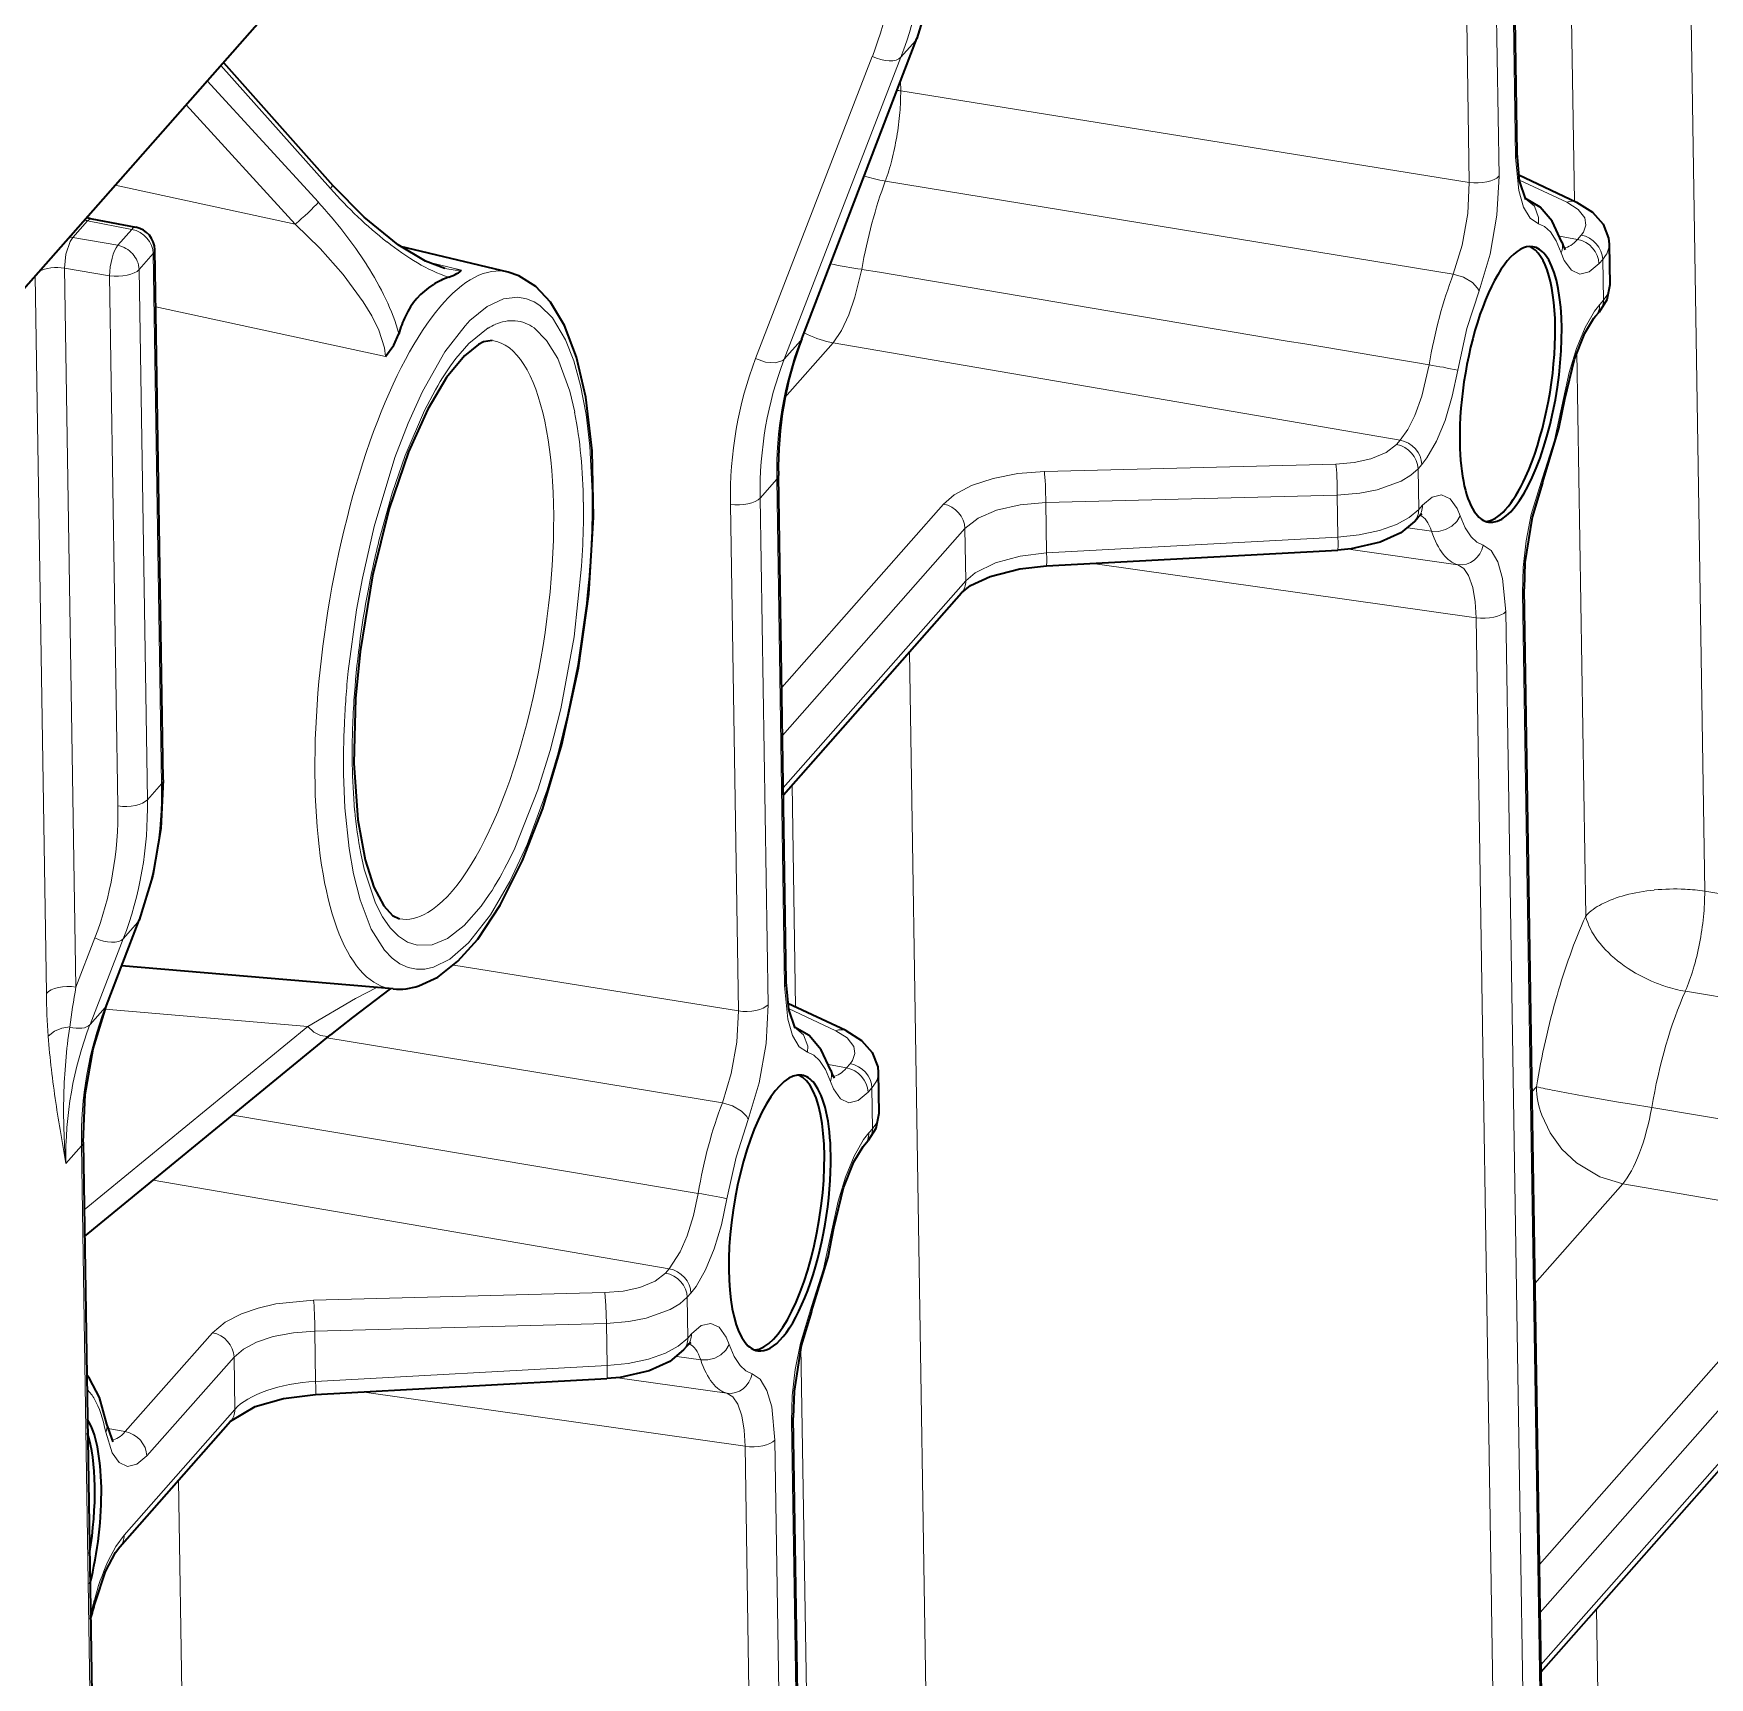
# Model space of a CAD drawing. Extents: x -1051 to 2563, y -231 to 775.
# Drawn here: x -150.01 to -113.97, y 435.38 to 470.73 of the extents above; entities that cross this region are included whole.
import ezdxf

# ---------------------------------------------------------------- set-up
doc = ezdxf.new("R2010")
doc.units = 0

msp = doc.modelspace()

# ---------------------------------------------------------------- linework, layer by layer
at = {"color": 7, "lineweight": 35}
for p, q in [((-96.494, 526.146), (-151.471, 463.824)), ((-117.536, 431.61), (-117.962, 458.791)), ((-133.252, 413.794), (-133.678, 440.976))]:
    msp.add_line(p, q, dxfattribs=at)
at = {"color": 7, "lineweight": 13, "ltscale": 0.27239}
for p, q in [((-118.144, 468.069), (-118.314, 478.964)), ((-119.14, 467.531), (-119.311, 478.425)), ((-118.5, 467.665), (-118.671, 478.559)), ((-133.86, 450.254), (-134.031, 461.148)), ((-134.856, 449.715), (-135.027, 460.609)), ((-134.216, 449.849), (-134.387, 460.743))]:
    msp.add_line(p, q, dxfattribs=at)
at = {"color": 7, "lineweight": 35, "ltscale": 0.272387}
for p, q in [((-118.109, 468.152), (-118.28, 479.046)), ((-133.825, 450.336), (-133.996, 461.23))]:
    msp.add_line(p, q, dxfattribs=at)
at = {"color": 7, "lineweight": 13}
for p, q in [((-114.455, 476.394), (-114.077, 452.292)), ((-117.57, 431.528), (-117.997, 458.709)), ((-118.567, 430.989), (-118.994, 458.171)), ((-118.354, 458.305), (-117.927, 431.123)), ((-131.176, 457.438), (-130.792, 432.957)), ((-133.286, 413.712), (-133.713, 440.893)), ((-134.07, 440.489), (-133.643, 413.307)), ((-134.283, 413.173), (-134.71, 440.355)), ((-146.508, 415.141), (-146.892, 439.622))]:
    msp.add_line(p, q, dxfattribs=at)
at = {"color": 7, "lineweight": 13, "ltscale": 0.126977}
msp.add_line((-116.878, 467.131), (-116.957, 472.209), dxfattribs=at)
at = {"color": 7, "lineweight": 13, "ltscale": 0.172824}
msp.add_line((-133.521, 464.124), (-131.047, 470.579), dxfattribs=at)
at = {"color": 7, "lineweight": 35, "ltscale": 0.172824}
msp.add_line((-133.494, 464.169), (-131.02, 470.624), dxfattribs=at)
at = {"color": 7, "lineweight": 13, "ltscale": 0.011831}
msp.add_line((-131.36, 470.224), (-131.047, 470.579), dxfattribs=at)
at = {"color": 7, "lineweight": 13, "ltscale": 0.088568}
msp.add_line((-145.982, 470.047), (-143.627, 467.401), dxfattribs=at)
at = {"color": 7, "lineweight": 35, "ltscale": 0.088373}
msp.add_line((-145.928, 470.109), (-143.577, 467.468), dxfattribs=at)
at = {"color": 7, "lineweight": 13, "ltscale": 0.174087}
for p, q in [((-134.484, 463.744), (-131.975, 470.239)), ((-133.87, 463.729), (-131.36, 470.224))]:
    msp.add_line(p, q, dxfattribs=at)
at = {"color": 7, "lineweight": 13, "ltscale": 0.088431}
msp.add_line((-143.887, 467.106), (-146.274, 469.716), dxfattribs=at)
at = {"color": 7, "lineweight": 13, "ltscale": 0.00539}
msp.add_line((-131.369, 469.714), (-131.365, 469.499), dxfattribs=at)
at = {"color": 7, "lineweight": 13, "ltscale": 0.086898}
msp.add_line((-144.385, 466.633), (-146.732, 469.197), dxfattribs=at)
at = {"color": 7, "lineweight": 13, "ltscale": 0.309555}
msp.add_line((-131.365, 469.499), (-119.14, 467.531), dxfattribs=at)
at = {"color": 7, "lineweight": 13, "ltscale": 0.099001}
msp.add_line((-148.256, 467.469), (-144.385, 466.633), dxfattribs=at)
at = {"color": 7, "lineweight": 13, "ltscale": 0.309371}
msp.add_line((-131.695, 467.559), (-119.483, 465.557), dxfattribs=at)
at = {"color": 7, "lineweight": 35, "ltscale": 0.034414}
for p, q in [((-118.077, 467.695), (-116.832, 467.109)), ((-132.548, 449.293), (-133.793, 449.879))]:
    msp.add_line(p, q, dxfattribs=at)
at = {"color": 7, "lineweight": 13, "ltscale": 0.028086}
for p, q in [((-118.06, 467.582), (-117.044, 467.104)), ((-133.776, 449.767), (-132.76, 449.288))]:
    msp.add_line(p, q, dxfattribs=at)
at = {"color": 7, "lineweight": 13, "ltscale": 0.012066}
msp.add_line((-148.847, 466.707), (-149.166, 466.345), dxfattribs=at)
at = {"color": 7, "lineweight": 13, "ltscale": 0.024167}
msp.add_line((-148.847, 466.707), (-147.898, 466.522), dxfattribs=at)
at = {"color": 7, "lineweight": 35, "ltscale": 0.024169}
msp.add_line((-148.757, 466.751), (-147.808, 466.566), dxfattribs=at)
at = {"color": 7, "lineweight": 13, "ltscale": 0.024486}
for p, q in [((-149.166, 466.345), (-148.201, 466.179)), ((-149.342, 465.689), (-148.376, 465.523))]:
    msp.add_line(p, q, dxfattribs=at)
at = {"color": 7, "lineweight": 13, "ltscale": 0.011448}
for p, q in [((-147.898, 466.522), (-148.201, 466.179)), ((-147.438, 466.001), (-147.741, 465.657)), ((-147.259, 454.6), (-147.562, 454.257))]:
    msp.add_line(p, q, dxfattribs=at)
at = {"color": 7, "lineweight": 13, "ltscale": 0.009774}
for p, q in [((-116.814, 466.307), (-117.199, 466.377)), ((-132.531, 448.491), (-132.915, 448.561))]:
    msp.add_line(p, q, dxfattribs=at)
at = {"color": 7, "lineweight": 13, "ltscale": 0.003034}
for p, q in [((-116.814, 466.307), (-116.734, 466.398)), ((-116.27, 465.876), (-116.35, 465.785)), ((-116.336, 464.908), (-116.256, 464.999)), ((-120.705, 461.897), (-120.625, 461.988)), ((-120.161, 461.465), (-120.241, 461.374)), ((-120.227, 460.498), (-120.147, 460.589)), ((-132.531, 448.491), (-132.45, 448.582)), ((-131.986, 448.06), (-132.066, 447.969)), ((-132.053, 447.093), (-131.972, 447.184)), ((-136.421, 444.081), (-136.341, 444.172)), ((-135.877, 443.65), (-135.957, 443.559)), ((-135.943, 442.682), (-135.863, 442.773))]:
    msp.add_line(p, q, dxfattribs=at)
at = {"color": 7, "lineweight": 13, "ltscale": 0.285037}
for p, q in [((-147.259, 454.6), (-147.438, 466.001)), ((-147.562, 454.257), (-147.741, 465.657))]:
    msp.add_line(p, q, dxfattribs=at)
at = {"color": 7, "lineweight": 35, "ltscale": 0.285038}
msp.add_line((-147.224, 454.683), (-147.403, 466.083), dxfattribs=at)
at = {"color": 7, "lineweight": 35, "ltscale": 0.059384}
msp.add_line((-139.807, 465.604), (-142.118, 466.153), dxfattribs=at)
at = {"color": 7, "lineweight": 35, "ltscale": 0.022004}
for p, q in [((-116.132, 466.207), (-116.118, 465.327)), ((-131.848, 448.392), (-131.834, 447.511))]:
    msp.add_line(p, q, dxfattribs=at)
at = {"color": 7, "lineweight": 13, "ltscale": 0.386536}
msp.add_line((-149.342, 465.689), (-149.099, 450.229), dxfattribs=at)
at = {"color": 7, "lineweight": 13, "ltscale": 0.01912}
msp.add_line((-141.55, 465.821), (-140.806, 465.646), dxfattribs=at)
at = {"color": 7, "lineweight": 13, "ltscale": 0.021914}
for p, q in [((-116.27, 465.876), (-116.256, 464.999)), ((-120.227, 460.498), (-120.241, 461.374)), ((-131.986, 448.06), (-131.972, 447.184)), ((-135.943, 442.682), (-135.957, 443.559))]:
    msp.add_line(p, q, dxfattribs=at)
at = {"color": 7, "lineweight": 13, "ltscale": 0.385634}
msp.add_line((-149.735, 450.095), (-149.977, 465.518), dxfattribs=at)
at = {"color": 7, "lineweight": 13, "ltscale": 0.285038}
msp.add_line((-148.376, 465.523), (-148.198, 454.123), dxfattribs=at)
at = {"color": 7, "lineweight": 13, "ltscale": 0.126397}
msp.add_line((-142.442, 463.791), (-147.384, 464.857), dxfattribs=at)
at = {"color": 7, "lineweight": 35, "ltscale": 0.00303}
for p, q in [((-116.427, 464.652), (-116.347, 464.743)), ((-132.143, 446.837), (-132.063, 446.927))]:
    msp.add_line(p, q, dxfattribs=at)
at = {"color": 7, "lineweight": 13, "ltscale": 0.002134}
msp.add_line((-133.444, 464.3), (-133.368, 464.262), dxfattribs=at)
at = {"color": 7, "lineweight": 13, "ltscale": 0.013178}
msp.add_line((-133.521, 464.124), (-133.87, 463.729), dxfattribs=at)
at = {"color": 7, "lineweight": 13, "ltscale": 0.039199}
msp.add_line((-132.816, 464.083), (-133.853, 462.907), dxfattribs=at)
at = {"color": 7, "lineweight": 13, "ltscale": 0.309236}
msp.add_line((-132.816, 464.083), (-120.625, 461.988), dxfattribs=at)
at = {"color": 7, "lineweight": 13, "ltscale": 0.303079}
msp.add_line((-116.637, 451.756), (-116.827, 463.878), dxfattribs=at)
at = {"color": 7, "lineweight": 13, "ltscale": 0.156737}
for p, q in [((-122.008, 461.476), (-128.276, 461.314)), ((-128.246, 460.648), (-121.978, 460.809)), ((-137.724, 443.66), (-143.992, 443.499)), ((-143.962, 442.832), (-137.694, 442.993))]:
    msp.add_line(p, q, dxfattribs=at)
at = {"color": 7, "lineweight": 13, "ltscale": 0.013484}
msp.add_line((-134.031, 461.148), (-134.387, 460.743), dxfattribs=at)
at = {"color": 7, "lineweight": 13, "ltscale": 0.131393}
msp.add_line((-130.448, 460.613), (-133.924, 456.672), dxfattribs=at)
at = {"color": 7, "lineweight": 13, "ltscale": 0.027053}
for p, q in [((-128.246, 460.648), (-128.229, 459.566)), ((-143.945, 441.75), (-143.962, 442.832))]:
    msp.add_line(p, q, dxfattribs=at)
at = {"color": 7, "lineweight": 13, "ltscale": 0.022593}
for p, q in [((-121.978, 460.809), (-121.964, 459.906)), ((-137.694, 442.993), (-137.68, 442.09))]:
    msp.add_line(p, q, dxfattribs=at)
at = {"color": 7, "lineweight": 35, "ltscale": 0.003034}
for p, q in [((-120.318, 460.242), (-120.237, 460.333)), ((-136.034, 442.426), (-135.953, 442.517))]:
    msp.add_line(p, q, dxfattribs=at)
at = {"color": 7, "lineweight": 13, "ltscale": 0.148328}
for p, q in [((-133.908, 455.642), (-129.983, 460.091)), ((-133.891, 454.515), (-129.966, 458.964))]:
    msp.add_line(p, q, dxfattribs=at)
at = {"color": 7, "lineweight": 13, "ltscale": 0.028184}
msp.add_line((-129.966, 458.964), (-129.983, 460.091), dxfattribs=at)
at = {"color": 7, "lineweight": 13, "ltscale": 0.156846}
for p, q in [((-128.229, 459.566), (-121.964, 459.906)), ((-137.68, 442.09), (-143.945, 441.75))]:
    msp.add_line(p, q, dxfattribs=at)
at = {"color": 7, "lineweight": 13, "ltscale": 0.013017}
msp.add_line((-120.464, 460.102), (-119.949, 460.03), dxfattribs=at)
at = {"color": 7, "lineweight": 35, "ltscale": 0.156846}
for p, q in [((-128.233, 459.286), (-121.968, 459.626)), ((-143.949, 441.47), (-137.684, 441.81))]:
    msp.add_line(p, q, dxfattribs=at)
at = {"color": 7, "lineweight": 13, "ltscale": 0.059381}
for p, q in [((-121.737, 459.645), (-119.385, 459.312)), ((-137.453, 441.829), (-135.101, 441.496))]:
    msp.add_line(p, q, dxfattribs=at)
at = {"color": 7, "lineweight": 13, "ltscale": 0.208083}
msp.add_line((-118.994, 458.171), (-127.234, 459.339), dxfattribs=at)
at = {"color": 7, "lineweight": 13, "ltscale": 0.004375}
msp.add_line((-138.104, 458.654), (-138.123, 458.48), dxfattribs=at)
at = {"color": 7, "lineweight": 35, "ltscale": 0.144824}
msp.add_line((-133.888, 454.364), (-130.056, 458.708), dxfattribs=at)
at = {"color": 7, "lineweight": 13, "ltscale": 0.119468}
msp.add_line((-133.624, 449.8), (-133.699, 454.578), dxfattribs=at)
at = {"color": 7, "lineweight": 13, "ltscale": 0.357121}
msp.add_line((-114.077, 452.292), (-99.977, 449.999), dxfattribs=at)
at = {"color": 7, "lineweight": 13, "ltscale": 0.049106}
msp.add_line((-147.768, 451.624), (-148.471, 449.79), dxfattribs=at)
at = {"color": 7, "lineweight": 35, "ltscale": 0.049107}
msp.add_line((-148.444, 449.834), (-147.741, 451.668), dxfattribs=at)
at = {"color": 7, "lineweight": 13, "ltscale": 0.011793}
msp.add_line((-148.08, 451.27), (-147.768, 451.624), dxfattribs=at)
at = {"color": 7, "lineweight": 13, "ltscale": 0.028294}
msp.add_line((-149.099, 450.229), (-148.691, 451.285), dxfattribs=at)
at = {"color": 7, "lineweight": 13, "ltscale": 0.049555}
msp.add_line((-148.08, 451.27), (-148.796, 449.422), dxfattribs=at)
at = {"color": 7, "lineweight": 35, "ltscale": 0.146553}
msp.add_line((-142.277, 450.188), (-148.118, 450.685), dxfattribs=at)
at = {"color": 7, "lineweight": 13, "ltscale": 0.15497}
msp.add_line((-140.976, 450.7), (-134.856, 449.715), dxfattribs=at)
at = {"color": 7, "lineweight": 13, "ltscale": 0.356819}
msp.add_line((-100.414, 447.804), (-114.494, 450.138), dxfattribs=at)
at = {"color": 7, "lineweight": 13, "ltscale": 0.012272}
msp.add_line((-148.471, 449.79), (-148.796, 449.422), dxfattribs=at)
at = {"color": 7, "lineweight": 13, "ltscale": 0.109382}
msp.add_line((-144.115, 449.379), (-148.474, 449.756), dxfattribs=at)
at = {"color": 7, "lineweight": 13, "ltscale": 0.155381}
msp.add_line((-148.923, 445.441), (-144.115, 449.379), dxfattribs=at)
at = {"color": 7, "lineweight": 35, "ltscale": 0.17097}
msp.add_line((-148.914, 444.867), (-143.623, 449.2), dxfattribs=at)
at = {"color": 7, "lineweight": 13, "ltscale": 0.215424}
msp.add_line((-143.703, 449.136), (-135.199, 447.741), dxfattribs=at)
at = {"color": 7, "lineweight": 13, "ltscale": 0.003616}
msp.add_line((-117.793, 447.978), (-117.697, 448.087), dxfattribs=at)
at = {"color": 7, "lineweight": 13, "ltscale": 0.018649}
msp.add_line((-116.707, 447.893), (-115.972, 447.764), dxfattribs=at)
at = {"color": 7, "lineweight": 13, "ltscale": 0.008098}
msp.add_line((-115.972, 447.764), (-115.652, 447.71), dxfattribs=at)
at = {"color": 7, "lineweight": 13, "ltscale": 0.011041}
msp.add_line((-115.652, 447.71), (-115.217, 447.639), dxfattribs=at)
at = {"color": 7, "lineweight": 13, "ltscale": 0.356687}
msp.add_line((-115.217, 447.639), (-101.146, 445.275), dxfattribs=at)
at = {"color": 7, "lineweight": 13, "ltscale": 0.253664}
msp.add_line((-145.727, 447.477), (-135.721, 445.793), dxfattribs=at)
at = {"color": 7, "lineweight": 13, "ltscale": 0.01646}
msp.add_line((-149.315, 446.434), (-149.426, 447.083), dxfattribs=at)
at = {"color": 7, "lineweight": 35, "ltscale": 0.387281}
msp.add_line((-148.946, 446.896), (-148.703, 431.406), dxfattribs=at)
at = {"color": 7, "lineweight": 13, "ltscale": 0.012654}
msp.add_line((-148.98, 446.813), (-149.315, 446.434), dxfattribs=at)
at = {"color": 7, "lineweight": 13, "ltscale": 0.387278}
msp.add_line((-148.738, 431.324), (-148.98, 446.813), dxfattribs=at)
at = {"color": 7, "lineweight": 13, "ltscale": 0.281416}
msp.add_line((-147.435, 446.079), (-136.341, 444.172), dxfattribs=at)
at = {"color": 7, "lineweight": 13, "ltscale": 0.071355}
msp.add_line((-115.84, 445.998), (-117.728, 443.858), dxfattribs=at)
at = {"color": 7, "lineweight": 13, "ltscale": 0.337886}
msp.add_line((-115.84, 445.998), (-102.519, 443.711), dxfattribs=at)
at = {"color": 7, "lineweight": 13, "ltscale": 0.070898}
msp.add_line((-148.04, 440.671), (-146.164, 442.798), dxfattribs=at)
at = {"color": 7, "lineweight": 13, "ltscale": 0.165924}
msp.add_line((-117.633, 437.811), (-113.243, 442.789), dxfattribs=at)
at = {"color": 7, "lineweight": 13, "ltscale": 0.070897}
msp.add_line((-145.699, 442.275), (-147.576, 440.149), dxfattribs=at)
at = {"color": 7, "lineweight": 13, "ltscale": 0.028183}
msp.add_line((-145.682, 441.148), (-145.699, 442.275), dxfattribs=at)
at = {"color": 7, "lineweight": 13, "ltscale": 0.013015}
msp.add_line((-135.665, 442.214), (-136.18, 442.286), dxfattribs=at)
at = {"color": 7, "lineweight": 13, "ltscale": 0.251926}
msp.add_line((-133.352, 432.422), (-133.51, 442.497), dxfattribs=at)
at = {"color": 7, "lineweight": 13, "ltscale": 0.182858}
for p, q in [((-117.617, 436.781), (-112.778, 442.267)), ((-117.599, 435.654), (-112.761, 441.139))]:
    msp.add_line(p, q, dxfattribs=at)
at = {"color": 7, "lineweight": 13, "ltscale": 0.208075}
msp.add_line((-134.71, 440.355), (-142.95, 441.524), dxfattribs=at)
at = {"color": 7, "lineweight": 13, "ltscale": 0.090047}
msp.add_line((-148.065, 438.447), (-145.682, 441.148), dxfattribs=at)
at = {"color": 7, "lineweight": 35, "ltscale": 0.009991}
msp.add_line((-148.301, 440.453), (-148.433, 440.83), dxfattribs=at)
at = {"color": 7, "lineweight": 13, "ltscale": 0.009505}
msp.add_line((-148.04, 440.671), (-148.414, 440.739), dxfattribs=at)
at = {"color": 7, "lineweight": 35, "ltscale": 0.090044}
msp.add_line((-148.155, 438.191), (-145.772, 440.892), dxfattribs=at)
at = {"color": 7, "lineweight": 35, "ltscale": 0.179355}
msp.add_line((-117.597, 435.503), (-112.851, 440.883), dxfattribs=at)
at = {"color": 7, "lineweight": 13, "ltscale": 0.160086}
msp.add_line((-116.302, 430.454), (-116.403, 436.857), dxfattribs=at)
at = {"color": 7, "lineweight": 35}
for points in [[(-130.503, 473.638), (-130.55, 472.597), (-130.723, 471.587), (-131.02, 470.624)], [(-117.92, 467.165), (-118.057, 467.566), (-118.109, 468.152)], [(-141.168, 465.682), (-141.581, 465.835), (-142.173, 466.191), (-142.905, 466.785), (-143.577, 467.468)], [(-117.152, 466.249), (-117.358, 466.696), (-117.617, 467.001), (-117.933, 467.183)], [(-116.832, 467.109), (-116.49, 466.895), (-116.262, 466.637), (-116.144, 466.333), (-116.132, 466.207)], [(-138.072, 458.678), (-137.968, 460.336), (-138.001, 461.76), (-138.138, 462.914), (-138.338, 463.775), (-138.597, 464.458), (-138.892, 464.954), (-139.208, 465.295), (-139.575, 465.526), (-139.807, 465.604)], [(-116.118, 465.327), (-116.181, 465.005), (-116.347, 464.743)], [(-117.084, 462.871), (-116.876, 463.732), (-116.656, 464.288), (-116.458, 464.615), (-116.427, 464.652)], [(-142.442, 463.791), (-142.262, 464.034), (-142.156, 464.277)], [(-140.446, 464.045), (-140.747, 463.803), (-141.128, 463.337), (-141.532, 462.658), (-141.945, 461.741), (-142.364, 460.518), (-142.725, 459.072), (-142.991, 457.446), (-143.087, 456.435)], [(-140.147, 464.13), (-140.336, 464.1), (-140.446, 464.045)], [(-117.567, 461.072), (-117.212, 462.241), (-117.084, 462.871)], [(-117.567, 461.072), (-117.789, 460.335), (-117.942, 459.36), (-117.962, 458.791)], [(-120.318, 460.242), (-120.612, 459.998), (-121.057, 459.793), (-121.679, 459.652), (-121.968, 459.626)], [(-130.056, 458.708), (-129.861, 458.865), (-129.443, 459.06), (-128.801, 459.223), (-128.233, 459.286)], [(-141.727, 450.253), (-141.321, 450.443), (-140.885, 450.784), (-140.459, 451.263), (-139.978, 451.994), (-139.499, 452.95), (-139.063, 454.068), (-138.652, 455.442), (-138.294, 457.094), (-138.072, 458.678)], [(-143.087, 456.435), (-143.122, 455.041), (-143.038, 453.828), (-142.881, 452.965), (-142.692, 452.38), (-142.481, 451.979), (-142.291, 451.768), (-142.14, 451.695)], [(-147.224, 454.683), (-147.271, 453.642), (-147.444, 452.632), (-147.741, 451.668)], [(-142.341, 450.194), (-143.155, 449.578), (-143.623, 449.2)], [(-133.636, 449.349), (-133.773, 449.75), (-133.825, 450.336)], [(-148.946, 446.896), (-148.9, 447.918), (-148.732, 448.902), (-148.444, 449.834)], [(-132.868, 448.434), (-133.074, 448.881), (-133.333, 449.186), (-133.649, 449.367)], [(-132.548, 449.293), (-132.206, 449.08), (-131.978, 448.822), (-131.86, 448.517), (-131.848, 448.392)], [(-131.834, 447.511), (-131.897, 447.189), (-132.063, 446.927)], [(-132.8, 445.056), (-132.592, 445.916), (-132.372, 446.472), (-132.174, 446.799), (-132.143, 446.837)], [(-133.283, 443.256), (-132.928, 444.425), (-132.8, 445.056)], [(-133.283, 443.256), (-133.505, 442.519), (-133.658, 441.544), (-133.678, 440.976)], [(-136.034, 442.426), (-136.328, 442.182), (-136.773, 441.977), (-137.395, 441.836), (-137.684, 441.81)], [(-148.433, 440.83), (-148.594, 441.404), (-148.808, 441.813), (-148.867, 441.89)], [(-145.772, 440.892), (-145.246, 441.212), (-144.637, 441.385), (-143.949, 441.47)], [(-148.686, 436.992), (-148.46, 437.662), (-148.246, 438.07), (-148.155, 438.191)]]:
    msp.add_lwpolyline(points, dxfattribs=at)
at = {"color": 7, "lineweight": 13}
for points in [[(-117.654, 466.643), (-117.829, 466.759), (-117.972, 467), (-118.075, 467.355), (-118.144, 468.069)], [(-119.14, 467.531), (-119.174, 466.864), (-119.292, 466.185), (-119.483, 465.557)], [(-118.929, 465.197), (-118.69, 465.988), (-118.544, 466.83), (-118.5, 467.665)], [(-117.931, 467.18), (-117.736, 467.021), (-117.648, 466.775), (-117.654, 466.643)], [(-117.044, 467.104), (-116.8, 466.952), (-116.657, 466.767), (-116.632, 466.615), (-116.684, 466.465), (-116.734, 466.398)], [(-149.342, 465.689), (-149.316, 465.99), (-149.225, 466.26), (-149.166, 466.345)], [(-144.385, 466.633), (-143.848, 466.109), (-143.355, 465.551), (-142.921, 464.961), (-142.739, 464.66), (-142.587, 464.355), (-142.463, 463.973), (-142.442, 463.791)], [(-117.161, 466.015), (-117.268, 466.272), (-117.396, 466.466), (-117.519, 466.58), (-117.654, 466.643)], [(-116.35, 465.785), (-116.561, 465.607), (-116.763, 465.559), (-116.944, 465.643), (-117.096, 465.855), (-117.161, 466.015)], [(-132.816, 464.083), (-132.638, 464.347), (-132.481, 464.683), (-132.349, 465.061), (-132.203, 465.663)], [(-119.483, 465.557), (-119.265, 465.491), (-119.072, 465.377), (-118.961, 465.26), (-118.929, 465.197)], [(-143.242, 457.02), (-143.065, 458.338), (-142.94, 459.024), (-142.688, 460.136), (-142.241, 461.618), (-141.958, 462.358), (-141.649, 463.039), (-141.165, 463.887), (-140.733, 464.448), (-140.627, 464.559), (-140.258, 464.862), (-139.909, 465.027)], [(-139.909, 465.027), (-139.594, 465.064), (-139.408, 465.03), (-139.249, 464.964), (-139.126, 464.886), (-138.854, 464.616), (-138.572, 464.145), (-138.394, 463.692), (-138.249, 463.168), (-138.13, 462.538), (-138.051, 461.859), (-138.001, 460.866)], [(-118.929, 465.197), (-119.19, 464.387), (-119.386, 463.492)], [(-117.111, 462.882), (-116.992, 463.442), (-116.836, 463.96), (-116.651, 464.41), (-116.447, 464.766), (-116.336, 464.908)], [(-140.928, 463.746), (-140.65, 464.067), (-140.235, 464.401)], [(-139.249, 464.402), (-138.978, 464.135), (-138.74, 463.744), (-138.481, 463.04), (-138.375, 462.59)], [(-134.484, 463.744), (-134.27, 463.668), (-134.055, 463.652), (-133.9, 463.703), (-133.87, 463.729)], [(-120.625, 461.988), (-120.461, 462.218), (-120.313, 462.517), (-120.162, 462.935), (-120.005, 463.609)], [(-119.386, 463.492), (-119.505, 462.932), (-119.661, 462.413), (-119.846, 461.964), (-120.05, 461.608), (-120.161, 461.465)], [(-142.546, 459.977), (-142.298, 460.849), (-142.018, 461.661), (-141.603, 462.628), (-141.369, 463.074)], [(-117.568, 461.177), (-117.307, 461.987), (-117.111, 462.882)], [(-120.705, 461.897), (-120.93, 461.724), (-121.259, 461.589), (-121.616, 461.51), (-122.008, 461.476)], [(-128.276, 461.314), (-128.846, 461.27), (-129.377, 461.167), (-129.841, 461.013), (-130.213, 460.816), (-130.448, 460.613)], [(-120.241, 461.374), (-120.397, 461.235), (-120.607, 461.109), (-121.12, 460.924), (-121.493, 460.851), (-121.978, 460.809)], [(-117.997, 458.709), (-117.98, 459.253), (-117.916, 459.823), (-117.807, 460.389), (-117.568, 461.177)], [(-129.983, 460.091), (-129.697, 460.314), (-129.308, 460.481), (-128.796, 460.6), (-128.246, 460.648)], [(-120.147, 460.589), (-119.936, 460.767), (-119.734, 460.815), (-119.553, 460.731), (-119.401, 460.518), (-119.337, 460.359)], [(-121.964, 459.906), (-121.506, 459.952), (-121.069, 460.047), (-120.707, 460.175), (-120.43, 460.324), (-120.227, 460.498)], [(-119.337, 460.359), (-119.407, 460.238), (-119.513, 460.139), (-119.649, 460.066), (-119.798, 460.028), (-119.949, 460.03)], [(-119.337, 460.359), (-119.229, 460.102), (-119.101, 459.908), (-118.978, 459.794), (-118.843, 459.731)], [(-128.229, 459.566), (-128.798, 459.496), (-129.326, 459.353), (-129.763, 459.138), (-129.966, 458.964)], [(-118.843, 459.731), (-118.668, 459.615), (-118.526, 459.373), (-118.422, 459.018), (-118.354, 458.305)], [(-138.226, 459.281), (-138.388, 457.762), (-138.676, 456.214), (-138.903, 455.317), (-139.165, 454.469), (-139.664, 453.213), (-139.782, 452.968)], [(-118.994, 458.171), (-119.013, 458.514), (-119.066, 458.824), (-119.153, 459.077), (-119.258, 459.233), (-119.385, 459.312)], [(-138.123, 458.48), (-138.31, 457.167), (-138.528, 456.08), (-138.73, 455.267), (-138.965, 454.474), (-139.396, 453.298), (-139.767, 452.497), (-140.183, 451.784), (-140.657, 451.18), (-141.063, 450.83), (-141.414, 450.655)], [(-141.414, 450.655), (-141.596, 450.615), (-141.778, 450.612), (-141.958, 450.65), (-142.133, 450.73), (-142.301, 450.853), (-142.461, 451.02), (-142.749, 451.477), (-142.99, 452.102), (-143.132, 452.665), (-143.227, 453.209), (-143.316, 454.084), (-143.345, 454.809)], [(-141.112, 451.273), (-141.442, 451.138), (-141.764, 451.129), (-141.967, 451.196), (-142.16, 451.321), (-142.34, 451.503), (-142.505, 451.742), (-142.655, 452.034), (-142.9, 452.767), (-142.974, 453.099)], [(-140.212, 452.217), (-140.388, 451.967), (-140.748, 451.556), (-141.112, 451.273)], [(-144.115, 449.379), (-143.085, 449.987), (-142.629, 450.218)], [(-133.37, 448.827), (-133.545, 448.943), (-133.688, 449.185), (-133.791, 449.54), (-133.86, 450.254)], [(-134.216, 449.849), (-134.26, 449.014), (-134.406, 448.173), (-134.645, 447.381)], [(-144.115, 449.379), (-143.985, 449.263), (-143.84, 449.185), (-143.69, 449.169), (-143.623, 449.2)], [(-134.856, 449.715), (-134.89, 449.048), (-135.008, 448.369), (-135.199, 447.741)], [(-149.233, 449.371), (-149.404, 449.344), (-149.563, 449.283), (-149.695, 449.171)], [(-133.648, 449.365), (-133.452, 449.205), (-133.364, 448.959), (-133.37, 448.827)], [(-132.76, 449.288), (-132.516, 449.136), (-132.373, 448.951), (-132.348, 448.799), (-132.4, 448.649), (-132.45, 448.582)], [(-132.877, 448.199), (-132.984, 448.456), (-133.112, 448.65), (-133.236, 448.764), (-133.37, 448.827)], [(-132.066, 447.969), (-132.277, 447.791), (-132.479, 447.743), (-132.66, 447.827), (-132.812, 448.04), (-132.877, 448.199)], [(-135.199, 447.741), (-134.981, 447.675), (-134.788, 447.561), (-134.677, 447.444), (-134.645, 447.381)], [(-134.645, 447.381), (-134.906, 446.571), (-135.102, 445.676)], [(-115.84, 445.998), (-116.33, 446.148), (-116.832, 446.45), (-117.146, 446.746), (-117.402, 447.095), (-117.583, 447.477)], [(-132.828, 445.066), (-132.708, 445.626), (-132.552, 446.145), (-132.367, 446.594), (-132.163, 446.95), (-132.053, 447.093)], [(-135.721, 445.793), (-135.822, 445.321), (-135.959, 444.879), (-136.104, 444.538), (-136.341, 444.172)], [(-135.102, 445.676), (-135.221, 445.116), (-135.377, 444.598), (-135.562, 444.148), (-135.766, 443.792), (-135.877, 443.65)], [(-133.284, 443.361), (-133.023, 444.172), (-132.828, 445.066)], [(-136.421, 444.081), (-136.646, 443.908), (-136.975, 443.773), (-137.332, 443.694), (-137.724, 443.66)], [(-137.724, 443.66), (-137.703, 443.38), (-137.694, 442.993)], [(-146.164, 442.798), (-145.893, 443.024), (-145.539, 443.205), (-145.183, 443.327), (-144.8, 443.416), (-143.992, 443.499)], [(-135.957, 443.559), (-136.113, 443.419), (-136.323, 443.293), (-136.836, 443.108), (-137.209, 443.035), (-137.694, 442.993)], [(-133.713, 440.893), (-133.696, 441.437), (-133.632, 442.007), (-133.523, 442.574), (-133.284, 443.361)], [(-135.863, 442.773), (-135.652, 442.951), (-135.45, 442.999), (-135.269, 442.915), (-135.117, 442.703), (-135.053, 442.543)], [(-143.962, 442.832), (-144.42, 442.797), (-144.857, 442.713), (-145.22, 442.592), (-145.496, 442.447), (-145.699, 442.275)], [(-137.68, 442.09), (-137.222, 442.137), (-136.786, 442.231), (-136.423, 442.359), (-136.147, 442.509), (-135.943, 442.682)], [(-135.053, 442.543), (-135.123, 442.423), (-135.229, 442.323), (-135.365, 442.25), (-135.514, 442.213), (-135.665, 442.214)], [(-135.053, 442.543), (-134.945, 442.286), (-134.817, 442.092), (-134.694, 441.978), (-134.559, 441.915)], [(-134.559, 441.915), (-134.385, 441.799), (-134.242, 441.558), (-134.139, 441.203), (-134.07, 440.489)], [(-134.71, 440.355), (-134.729, 440.699), (-134.782, 441.008), (-134.869, 441.262), (-134.974, 441.417), (-135.101, 441.496)], [(-147.576, 440.149), (-147.787, 439.971), (-147.988, 439.923), (-148.169, 440.007), (-148.321, 440.218), (-148.459, 440.661)], [(-148.414, 437.876), (-148.243, 438.201), (-148.065, 438.447)]]:
    msp.add_lwpolyline(points, dxfattribs=at)
for centre, radius, start, end in [((-136.642, 469.482), 5.277, 355.1641, 0.18), ((-137.591, 469.556), 6.229, 350.3228, 355.2242), ((-137.483, 469.53), 6.118, 345.6366, 350.389), ((-136.391, 469.243), 4.989, 340.2681, 345.7168), ((-136.069, 474.118), 10.111, 221.6316, 226.4332), ((-131.051, 471.304), 3.8, 253.1487, 260.2469), ((-151.53, 460.11), 10.361, 37.7466, 42.4683), ((-148.743, 467.215), 0.519, 250.9113, 258.433), ((-137.164, 472.949), 8.509, 226.3534, 231.9381), ((-150.639, 460.785), 9.244, 32.5274, 37.8158), ((-148.315, 465.61), 0.581, 41.1227, 78.6692), ((-148.27, 465.635), 0.53, 2.4497, 42.2978), ((-138.697, 470.962), 5.999, 231.7573, 239.3767), ((-117.478, 466.144), 0.343, 337.8384, 17.9152), ((-148.726, 461.985), 6.985, 25.7861, 32.6696), ((-140.072, 468.579), 3.248, 238.8462, 251.8492), ((-140.868, 466.841), 1.197, 255.4619, 272.9766), ((-126.393, 501.605), 36.409, 259.7416, 260.8183), ((2518.727, 16174.449), 15930.895, 260.4213197, 260.4658116), ((-146.142, 463.201), 4.129, 15.1169, 26.1926), ((-116.63, 464.986), 0.374, 319.3816, 2.0023), ((-139.714, 463.667), 0.891, 86.1329, 114.1587), ((-139.731, 463.746), 0.813, 53.6918, 84.5675), ((-139.558, 463.259), 1.327, 113.113, 120.6693), ((-132.432, 466.211), 2.162, 244.3609, 259.7867), ((-136.396, 460.3), 5.694, 142.7524, 150.8549), ((-121.437, 454.194), 9.522, 77.5616, 81.3541), ((-117.12, 462.812), 0.0703, 58.7358, 82.745), ((-147.361, 460.835), 9.155, 5.1525, 11.0538), ((-151.104, 460.476), 12.916, 0.7859, 5.2445), ((-117.71, 461.122), 0.152, 340.8261, 21.0795), ((-153.829, 460.415), 15.642, 359.1748, 0.8736), ((-156.737, 460.634), 18.738, 353.9341, 0.7083), ((-155.564, 460.45), 17.377, 356.1435, 359.1414), ((-123.715, 455.155), 19.438, 165.6357, 169.3348), ((-123.33, 455.051), 19.836, 169.2463, 176.1197), ((-123.331, 454.955), 20.019, 174.0779, 175.7206), ((-123.711, 454.974), 19.638, 175.6926, 177.3271), ((-126.438, 455.252), 16.722, 176.0869, 180.7914), ((-126.101, 455.067), 17.246, 177.2663, 180.8587), ((-130.227, 455.199), 12.932, 180.7877, 185.2001), ((-133.932, 454.847), 9.209, 185.1107, 190.9439), ((-146.232, 456.159), 7.196, 326.7877, 333.6845), ((-114.781, 448.382), 3.953, 95.5677, 104.7214), ((-114.718, 447.821), 4.518, 87.2433, 95.6693), ((-119.474, 452.288), 5.397, 354.1863, 0.0393), ((-115.761, 450.933), 1.202, 116.2993, 136.7373), ((-115.153, 449.769), 2.516, 104.5375, 116.9754), ((-104.815, 446.534), 12.924, 156.1667, 164.2055), ((-115.232, 452.126), 1.454, 194.7362, 217.9002), ((-120.388, 452.37), 6.315, 349.0191, 354.2884), ((-114.416, 452.728), 2.469, 217.2921, 233.5336), ((-119.931, 452.271), 5.847, 343.5661, 349.1134), ((-113.941, 453.329), 3.235, 233.1034, 246.6721), ((-118.396, 451.808), 4.244, 336.836, 343.7105), ((-134.124, 450.306), 15.612, 180.7739, 184.1672), ((-114.061, 444.337), 35.531, 170.4545, 171.8553), ((-113.901, 453.387), 3.305, 246.4278, 252.028), ((-113.96, 453.208), 3.116, 252.0456, 260.1213), ((-100.152, 445.151), 17.788, 164.007, 170.5016), ((-129.49, 450.781), 20.27, 184.5544, 188.6113), ((-136.927, 447.572), 12.437, 171.6822, 178.4967), ((-133.194, 448.328), 0.343, 337.8384, 17.9152), ((-115.246, 458.854), 11.043, 257.1765, 259.2186), ((-115.795, 448.128), 1.902, 181.2361, 200.0019), ((-109.169, 489.887), 42.665, 258.9969, 259.8236), ((-112.65, 453.24), 37.289, 188.4733, 189.5042), ((-136.153, 447.564), 13.211, 178.5496, 184.9056), ((-120.677, 448.583), 5.541, 339.7355, 350.1878), ((-132.346, 447.171), 0.374, 319.3816, 2.0023), ((-137.153, 436.379), 9.522, 77.5616, 81.3541), ((-132.836, 444.996), 0.0703, 58.7358, 82.745), ((-133.426, 443.306), 0.152, 340.8261, 21.0795), ((-149.455, 440.947), 0.865, 29.1092, 46.7666), ((-148.696, 440.784), 0.267, 332.5976, 10.0106), ((-143.586, 435.73), 5.283, 156.039, 165.5795), ((-157.554, 439.397), 9.157, 343.2116, 345.1264), ((-148.748, 437), 0.0634, 352.5494, 45.6724)]:
    msp.add_arc(centre, radius, start, end, dxfattribs=at)
at = {"color": 7, "lineweight": 35}
for centre, radius, start, end in [((-148.65, 467.29), 0.55, 247.3654, 258.8326), ((-147.903, 466.075), 0.5, 0.8976, 78.9933), ((-116.625, 466.4), 0.547, 195.9513, 214.6265), ((-140.549, 463.965), 1.621, 122.5749, 154.7131), ((-140.512, 463.878), 1.713, 109.4769, 122.0371), ((-140.053, 463.712), 2.178, 154.2555, 164.9434), ((-119.94, 460.09), 0.384, 125.2558, 140.751), ((-142.166, 451.595), 1.411, 265.4992, 288.1229), ((-132.342, 448.584), 0.547, 195.9512, 214.6265), ((-135.656, 442.274), 0.384, 125.2558, 140.751), ((-157.673, 439.375), 9.298, 342.9169, 345.149)]:
    msp.add_arc(centre, radius, start, end, dxfattribs=at)
at = {"color": 7, "lineweight": 13}
for centre, major_axis, ratio, start_param, end_param in [((-139.784, 475.116), (7.344, -6.788), 0.827842, 0.31929, 0.668357), ((-140.211, 474.632), (7.66, -6.429), 0.838908, 0.279413, 0.62848), ((-137.337, 473.441), (1.447, -6.759), 0.839295, 0.908046, 1.339766), ((-131.487, 470.803), (-0.467, 0.179), 0.532768, 2.947391, 3.141691), ((-131.8, 470.448), (0.466, -0.18), 0.522816, 4.536015, 6.090411), ((-132.064, 468.665), (2, 0.031), 0.440114, 1.207148, 1.250348), ((-118.609, 468.144), (0.5, 0.008), 0.440114, 5.902083, 6.283145), ((-143.951, 467.136), (-0.373, -0.332), 0.064753, 2.560998, 3.141073), ((-130.846, 465.205), (0.67, 4.183), 0.333984, 1.027545, 1.514874), ((-118.966, 467.739), (0.5, 0.008), 0.440114, 4.34874, 5.902083), ((-144.211, 466.841), (0.369, 0.337), 0.085327, 4.143116, 5.701571), ((-117.045, 466.656), (0.213, 0.452), 0.647909, 0.00043, 0.625319), ((-148.852, 466.26), (-0.095, -0.491), 0.336841, 3.142175, 3.638325), ((-149.161, 466.791), (0.375, -0.331), 0.833519, 5.19153, 5.335354), ((-147.903, 466.075), (-0.095, -0.491), 0.336841, 3.141612, 3.638325), ((-147.903, 466.075), (-0.375, 0.331), 0.833519, 3.790738, 5.335354), ((-116.735, 465.951), (0.375, -0.331), 0.833519, 0.649145, 2.202488), ((-148.206, 465.732), (0.085, 0.493), 0.300427, 0.489787, 2.059898), ((-147.903, 466.075), (0.5, 0.008), 0.440114, 5.902083, 6.283145), ((-116.85, 468.122), (-0.306, -1.995), 0.332443, 0.083682, 0.481323), ((-116.816, 465.859), (0.375, -0.331), 0.833519, 0.649145, 2.202488), ((-118.09, 466.196), (1.958, 0.007), 0.449283, 5.903448, 6.288675), ((-149.512, 465.48), (-0.5, -0.008), 0.440114, 4.357467, 5.552858), ((-148.206, 465.732), (0.5, 0.008), 0.440114, 4.357467, 5.902083), ((-141.106, 457.907), (1.235, 7.71), 0.333984, 6.258324, 9.449618), ((-118.706, 463.26), (0.634, 3.958), 0.333984, 1.006257, 1.536161), ((-118.201, 465.277), (2.083, 0.054), 0.426865, 5.905477, 6.278773), ((-116.802, 464.983), (0.375, -0.331), 0.833519, 0.000238, 0.649145), ((-133.961, 464.348), (0.467, -0.179), 0.532768, 6.088984, 6.283283), ((-141.13, 457.911), (-0.996, -6.218), 0.333984, 0.269997, 3.147433), ((-124.79, 459.581), (7.329, -6.805), 0.827223, 3.462798, 3.811861), ((-128.612, 460.205), (1.557, -7.449), 0.835566, 4.052463, 4.485959), ((-125.013, 459.328), (7.678, -6.409), 0.839451, 3.418719, 3.767782), ((-120.626, 461.54), (0.375, -0.331), 0.833519, 0.649145, 2.202488), ((-120.706, 461.449), (0.375, -0.331), 0.833519, 0.649147, 2.202489), ((-128.277, 460.867), (0.013, -0.5), 0.056524, 1.115221, 2.678642), ((-122.009, 461.028), (0.013, -0.5), 0.056524, 1.115221, 2.678642), ((-134.496, 461.222), (-0.5, -0.008), 0.440114, 2.760491, 3.140961), ((-134.853, 460.818), (0.5, 0.008), 0.440115, 4.348741, 5.902085), ((-130.449, 460.166), (0.375, -0.331), 0.833519, 0.649145, 2.202488), ((-120.612, 460.664), (0.375, -0.331), 0.833519, 6.283099, 6.932331), ((-120.693, 460.573), (0.375, -0.331), 0.833519, 6.283099, 6.932331), ((-120.581, 458.408), (-0.331, -1.984), 0.33343, 2.580851, 3.057744), ((-121.995, 460.125), (0.027, -0.499), 0.042601, 6.282547, 7.396997), ((-118.706, 463.26), (-0.634, -3.958), 0.333984, 5.718646, 6.24855), ((-128.26, 459.785), (-0.027, 0.499), 0.042601, 3.141593, 4.255405), ((-119.309, 459.806), (-0.13, -0.483), 0.942014, 0.114873, 1.668216), ((-130.431, 459.039), (0.375, -0.331), 0.833519, 0.000235, 0.649145), ((-118.462, 458.784), (0.5, 0.008), 0.440114, 5.902083, 6.283145), ((-118.819, 458.379), (-0.5, -0.008), 0.440114, 1.207148, 2.760491), ((-156.505, 456.16), (7.344, -6.788), 0.827843, 0.319293, 0.668361), ((-147.724, 454.675), (0.5, 0.008), 0.440114, 5.902083, 6.283145), ((-157.102, 455.427), (7.325, -6.008), 0.842754, 0.270197, 0.619827), ((-148.027, 454.332), (-0.5, -0.008), 0.440114, 1.215874, 2.760491), ((-156.937, 455.638), (7.709, -6.339), 0.842114, 0.271122, 0.620608), ((-114.775, 451.458), (2, 0.031), 0.440114, 1.207148, 1.426135), ((-148.208, 451.847), (0.467, -0.179), 0.532768, 6.088984, 6.283283), ((-141.13, 457.911), (-0.996, -6.218), 0.333984, 6.27664, 6.553183), ((-148.52, 451.494), (0.466, -0.181), 0.520315, 4.544564, 6.09076), ((-149.27, 450.02), (0.5, 0.008), 0.440114, 1.215874, 2.760491), ((-134.325, 450.328), (0.5, 0.008), 0.440114, 5.902083, 6.283145), ((-113.825, 447.308), (0.676, 4.217), 0.333984, 0.889867, 1.545857), ((-139.724, 445.241), (7.354, -6.801), 0.826824, 3.460901, 3.809652), ((-148.911, 450.013), (-0.467, 0.179), 0.532768, 2.947391, 3.141691), ((-134.682, 449.924), (0.5, 0.008), 0.440114, 4.34874, 5.902083), ((-139.933, 445.064), (7.732, -6.308), 0.842983, 3.409484, 3.759016), ((-149.236, 449.645), (-0.466, 0.181), 0.520315, 1.776079, 2.949167), ((-132.761, 448.841), (0.213, 0.452), 0.647909, 0.00043, 0.625319), ((-132.566, 450.307), (-0.306, -1.995), 0.332442, 0.083682, 0.481321), ((-132.532, 448.044), (0.375, -0.331), 0.833519, 0.649145, 2.202488), ((-132.451, 448.135), (0.375, -0.331), 0.833519, 0.649145, 2.202488), ((-133.806, 448.38), (1.958, 0.007), 0.449283, 5.903448, 6.288675), ((-134.422, 445.444), (0.634, 3.958), 0.333984, 1.006257, 1.536161), ((-133.917, 447.461), (2.083, 0.054), 0.426865, 5.905477, 6.278773), ((-149.446, 446.888), (-0.5, -0.008), 0.440114, 2.760491, 3.141552), ((-132.518, 447.167), (0.375, -0.331), 0.833519, 0.000238, 0.649145), ((-115.836, 447.796), (-0.338, -1.978), 0.317342, 0.488384, 1.017176), ((-136.422, 443.633), (0.375, -0.331), 0.833519, 0.649147, 2.202489), ((-136.342, 443.724), (0.375, -0.331), 0.833519, 0.649145, 2.202488), ((-143.993, 443.051), (0.013, -0.5), 0.056524, 1.115221, 2.678642), ((-146.165, 442.35), (0.375, -0.331), 0.833518, 0.649148, 2.202495), ((-136.409, 442.757), (0.375, -0.331), 0.833519, 6.283099, 6.932331), ((-136.328, 442.848), (0.375, -0.331), 0.833519, 6.283099, 6.932331), ((-136.297, 440.592), (-0.331, -1.984), 0.33343, 2.580851, 3.057744), ((-134.422, 445.444), (-0.634, -3.958), 0.333984, 5.718646, 6.24855), ((-137.711, 442.309), (0.027, -0.499), 0.042601, 6.282547, 7.396997), ((-135.025, 441.99), (-0.13, -0.483), 0.942014, 0.114873, 1.668216), ((-143.821, 440.889), (1.999, 0.076), 0.432679, 1.616552, 2.750852), ((-143.976, 441.969), (0.027, -0.499), 0.042601, 6.282547, 7.396997), ((-168.615, 388.728), (-19.534, -52.991), 0.101595, 2.975421, 3.057972), ((-146.147, 441.223), (0.375, -0.331), 0.833519, 6.283099, 6.932331), ((-134.178, 440.968), (0.5, 0.008), 0.440114, 5.902083, 6.283145), ((-148.075, 442.5), (-0.306, -2.009), 0.330922, 0.082519, 0.479275), ((-148.041, 440.223), (0.375, -0.331), 0.833519, 0.649145, 2.202488), ((-134.535, 440.563), (-0.5, -0.008), 0.440114, 1.207148, 2.760491), ((-148.53, 438.522), (0.375, -0.331), 0.833519, 0.000237, 0.649145)]:
    msp.add_ellipse(centre, major_axis=major_axis, ratio=ratio, start_param=start_param, end_param=end_param, dxfattribs=at)
at = {"color": 7, "lineweight": 35}
for centre, major_axis, ratio, start_param, end_param in [((-118.249, 463.187), (0.475, 2.962), 0.333984, 0.000023, 2.056607), ((-118.249, 463.187), (0.475, 2.962), 0.333984, 3.141616, 5.983597), ((-118.388, 463.209), (-0.475, -2.962), 0.333984, 0.878466, 3.070979), ((-118.249, 463.187), (0.475, 2.962), 0.333984, 5.983597, 6.283209), ((-144.176, 465.615), (3.401, 0.102), 0.149691, 5.849625, 6.145196), ((-124.928, 459.61), (7.109, -6.86), 0.82072, 3.47689, 3.826775), ((-118.249, 463.187), (0.475, 2.962), 0.333984, 2.056607, 2.842005), ((-118.388, 463.209), (-0.475, -2.962), 0.333984, 0.07027, 0.878466), ((-118.249, 463.187), (0.475, 2.962), 0.333984, 2.842005, 3.141616), ((-133.965, 445.371), (0.475, 2.962), 0.333984, 0.000023, 2.842005), ((-134.104, 445.393), (-0.475, -2.962), 0.333984, 0.07027, 3.070979), ((-133.965, 445.371), (0.475, 2.962), 0.333984, 5.983597, 6.283209), ((-133.965, 445.371), (0.475, 2.962), 0.333984, 5.1982, 5.983597), ((-133.965, 445.371), (0.475, 2.962), 0.333984, 3.141616, 5.1982), ((-133.965, 445.371), (0.475, 2.962), 0.333984, 2.842005, 3.141616), ((-149.649, 438.229), (0.475, 2.962), 0.333984, 5.1982, 5.917679), ((-149.789, 438.252), (-0.475, -2.962), 0.333984, 1.555172, 2.557962), ((-149.649, 438.229), (0.475, 2.962), 0.333984, 4.478706, 5.1982)]:
    msp.add_ellipse(centre, major_axis=major_axis, ratio=ratio, start_param=start_param, end_param=end_param, dxfattribs=at)

doc.saveas('drawing.dxf')
